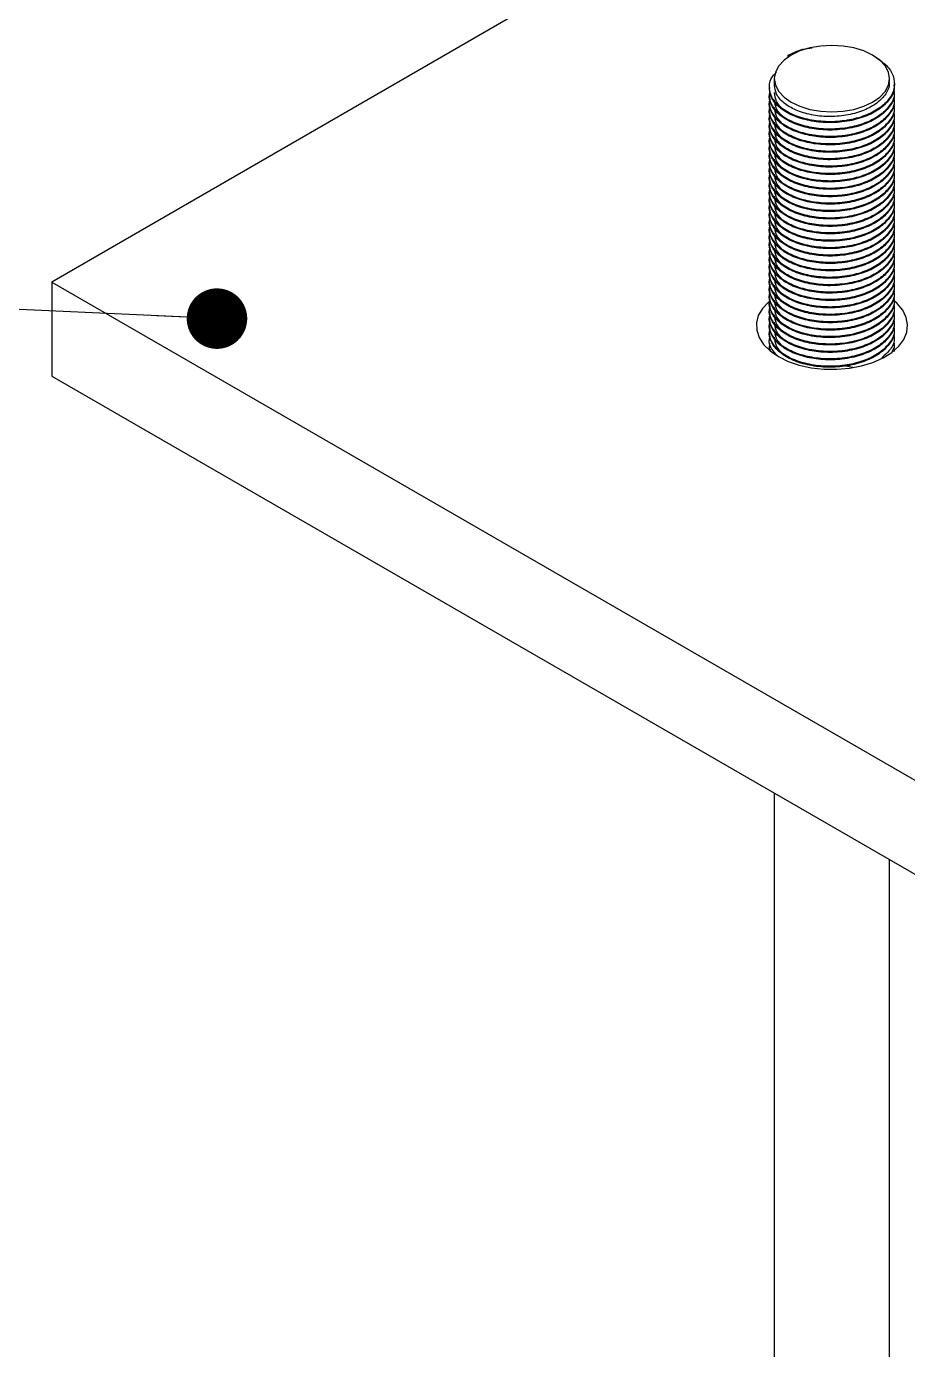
# Model space of a CAD drawing. Header units: millimetres. Extents: x -205 to 841, y 0 to 722.
# Drawn here: x 691.12 to 705.68, y 139.31 to 161.18 of the extents above; entities that cross this region are included whole.
import ezdxf

# ---------------------------------------------------------------- set-up
doc = ezdxf.new("R2010")
doc.units = ezdxf.units.MM
doc.layers.add('COTAS', color=1, linetype='Continuous')
doc.dimstyles.new('SLDDIMSTYLE1', dxfattribs={"dimtxt": 0.18, "dimasz": 1, "dimexe": 0, "dimexo": 0.0625, "dimgap": 0, "dimtad": 0, "dimtih": 1, "dimtoh": 1, "dimdec": 0, "dimrnd": 1e-09, "dimzin": 0, "dimdsep": 46, "dimtxsty": 'Standard', "dimblk1": 'DOT', "dimblk2": 'DOT', "dimsah": 1, "dimcen": 0.09, "dimadec": 0, "dimazin": 0, "dimtfac": 1, "dimtdec": 0, "dimtofl": 0, "dimtmove": 0, "dimatfit": 3, "dimldrblk": 'DOT', "dimfxl": 0, "dimfrac": 2, "dimtolj": 1, "dimtzin": 0, "dimarcsym": 0})

# ---------------------------------------------------------------- blocks, each defined once
blk = doc.blocks.new('_DOT')
at = {"color": 0, "linetype": 'ByBlock', "lineweight": -2}
blk.add_line((-0.5, 0), (-1, 0), dxfattribs=at)
at = {"color": 0, "linetype": 'ByBlock', "const_width": 0.5}
blk.add_lwpolyline([(-0.25, 0, 1), (0.25, 0, 1)], format="xyb", close=True, dxfattribs=at)

msp = doc.modelspace()

# ---------------------------------------------------------------- linework, layer by layer
at = {"color": 7, "linetype": 'Continuous', "lineweight": 25}
for p, q in [((705.6796, 165.1168), (691.5374, 156.9528)), ((703.7564, 160.7025), (703.699, 160.6973)), ((703.699, 160.6973), (703.699, 160.682)), ((703.699, 160.682), (703.7072, 160.6718)), ((703.4776, 160.3139), (703.4776, 160.2068)), ((705.3816, 160.268), (705.3816, 160.3139)), ((703.3964, 160.1686), (703.3964, 160.1533)), ((703.3964, 160.0461), (703.3964, 160.0308)), ((705.4628, 160.2145), (705.4628, 160.2298)), ((705.4628, 160.092), (705.4628, 160.1073)), ((703.3964, 159.9237), (703.3964, 159.9084)), ((705.4628, 159.9695), (705.4628, 159.9848)), ((705.4628, 159.847), (705.4628, 159.8623)), ((703.3964, 159.8012), (703.3964, 159.7859)), ((703.3964, 159.6787), (703.3964, 159.6634)), ((705.4628, 159.7246), (705.4628, 159.7399)), ((705.4628, 159.6021), (705.4628, 159.6174)), ((703.3964, 159.5562), (703.3964, 159.5409)), ((703.3964, 159.4337), (703.3964, 159.4184)), ((705.4628, 159.4796), (705.4628, 159.4949)), ((703.3964, 159.3113), (703.3964, 159.2959)), ((703.3964, 159.1888), (703.3964, 159.1735)), ((705.4628, 159.3571), (705.4628, 159.3724)), ((705.4628, 159.2346), (705.4628, 159.2499)), ((703.3964, 159.0663), (703.3964, 159.051)), ((705.4628, 159.1122), (705.4628, 159.1275)), ((705.4628, 158.9897), (705.4628, 159.005)), ((703.3964, 158.9438), (703.3964, 158.9285)), ((703.3964, 158.8213), (703.3964, 158.806)), ((705.4628, 158.8672), (705.4628, 158.8825)), ((705.4628, 158.7447), (705.4628, 158.76)), ((703.3964, 158.6989), (703.3964, 158.6835)), ((703.3964, 158.5764), (703.3964, 158.5611)), ((705.4628, 158.6222), (705.4628, 158.6375)), ((705.4628, 158.4997), (705.4628, 158.5151)), ((703.3964, 158.4539), (703.3964, 158.4386)), ((703.3964, 158.3314), (703.3964, 158.3161)), ((705.4628, 158.3773), (705.4628, 158.3926)), ((703.3964, 158.2089), (703.3964, 158.1936)), ((703.3964, 158.0864), (703.3964, 158.0711)), ((705.4628, 158.2548), (705.4628, 158.2701)), ((705.4628, 158.1323), (705.4628, 158.1476)), ((703.3964, 157.964), (703.3964, 157.9487)), ((705.4628, 158.0098), (705.4628, 158.0251)), ((705.4628, 157.8873), (705.4628, 157.9027)), ((703.3964, 157.8415), (703.3964, 157.8262)), ((703.3964, 157.719), (703.3964, 157.7037)), ((705.4628, 157.7649), (705.4628, 157.7802)), ((705.4628, 157.6424), (705.4628, 157.6577)), ((703.3964, 157.5965), (703.3964, 157.5812)), ((703.3964, 157.474), (703.3964, 157.4587)), ((705.4628, 157.5199), (705.4628, 157.5352)), ((703.3964, 157.3516), (703.3964, 157.3362)), ((703.3964, 157.2291), (703.3964, 157.2138)), ((705.4628, 157.3974), (705.4628, 157.4127)), ((705.4628, 157.2749), (705.4628, 157.2902)), ((703.3964, 157.1066), (703.3964, 157.0913)), ((703.3964, 156.9841), (703.3964, 156.9688)), ((705.4628, 157.1525), (705.4628, 157.1678)), ((705.4628, 157.03), (705.4628, 157.0453)), ((691.5374, 156.9528), (691.5374, 155.3981)), ((691.5374, 156.9528), (741.0349, 128.3785)), ((703.3964, 156.8616), (703.3964, 156.8463)), ((705.4628, 156.9075), (705.4628, 156.9228)), ((705.4628, 156.785), (705.4628, 156.8003)), ((703.3964, 156.7392), (703.3964, 156.7238)), ((703.3964, 156.6167), (703.3964, 156.6014)), ((705.4628, 156.6625), (705.4628, 156.6778)), ((705.4628, 156.54), (705.4628, 156.5554)), ((703.3964, 156.4942), (703.3964, 156.4789)), ((703.3964, 156.3717), (703.3964, 156.3564)), ((705.4628, 156.4176), (705.4628, 156.4329)), ((703.3964, 156.2492), (703.3964, 156.2339)), ((703.3964, 156.1267), (703.3964, 156.1114)), ((705.4628, 156.2951), (705.4628, 156.3104)), ((705.4628, 156.1726), (705.4628, 156.1879)), ((703.3964, 156.0043), (703.3964, 155.989)), ((705.4628, 156.0501), (705.4628, 156.0654)), ((705.4628, 155.9276), (705.4628, 155.943)), ((703.3964, 155.8818), (703.3964, 155.8665)), ((703.4111, 155.8163), (703.3993, 155.8666)), ((705.4628, 155.8052), (705.4628, 155.8205)), ((704.6536, 155.5661), (704.7726, 155.5435)), ((691.5374, 155.3981), (741.0349, 126.8238)), ((703.4776, 148.5052), (703.4776, 97.4402)), ((705.3816, 97.4402), (705.3816, 147.406))]:
    msp.add_line(p, q, dxfattribs=at)
at = {"color": 7, "linetype": 'Continuous', "lineweight": 25, "flags": 128}
for points in [[(703.7564, 160.7025), (703.638, 160.6192), (703.55, 160.5242), (703.4959, 160.4211), (703.4776, 160.3139), (703.4959, 160.2066), (703.55, 160.1035), (703.638, 160.0085), (703.7564, 159.9252)], [(703.7564, 159.9252), (703.9007, 159.8569), (704.0653, 159.8061), (704.2438, 159.7748), (704.4296, 159.7643), (704.6153, 159.7748), (704.7939, 159.8061), (704.9585, 159.8569), (705.1027, 159.9252), (705.2211, 160.0085), (705.3091, 160.1035), (705.3633, 160.2066), (705.3816, 160.3139), (705.3633, 160.4211), (705.3091, 160.5242), (705.2211, 160.6192), (705.1027, 160.7025), (704.9585, 160.7708), (704.7939, 160.8216), (704.6153, 160.8529), (704.4296, 160.8634), (704.2438, 160.8529), (704.0653, 160.8216), (703.9007, 160.7708), (703.7564, 160.7025)], [(703.4055, 156.6449), (703.3793, 156.6225), (703.2799, 156.5144), (703.2135, 156.3981), (703.1821, 156.2771), (703.1866, 156.1547), (703.2269, 156.0345), (703.3017, 155.92), (703.409, 155.8145), (703.5457, 155.7209)], [(703.5457, 155.7209), (703.7078, 155.642), (703.8906, 155.5801), (704.089, 155.5368), (704.2972, 155.5136), (704.5091, 155.511), (704.7188, 155.5291), (704.9202, 155.5674), (705.1074, 155.6248), (705.2751, 155.6997), (705.4186, 155.7898), (705.5335, 155.8927), (705.6167, 156.0053), (705.6658, 156.1243), (705.6793, 156.2465), (705.6568, 156.3682), (705.5991, 156.4859), (705.5077, 156.5964), (705.4648, 156.6356)]]:
    msp.add_lwpolyline(points, dxfattribs=at)
at = {"color": 7, "linetype": 'Continuous', "lineweight": 25}
for points, knots in [([(703.699, 160.6973), (703.7778, 160.7363), (703.8978, 160.7957), (704.0513, 160.8175), (704.104, 160.825)], [0, 0, 0, 0, 0.6568608, 1, 1, 1, 1]), ([(705.1625, 160.6598), (705.2233, 160.6186), (705.3531, 160.5306), (705.4546, 160.3589), (705.4748, 160.1693), (705.3941, 159.9822), (705.2237, 159.8198), (704.9807, 159.6946), (704.6846, 159.6158), (704.3646, 159.5929), (704.0525, 159.6269), (703.774, 159.7126), (703.5565, 159.8433), (703.4211, 160.0055), (703.3836, 160.1817), (703.416, 160.3267), (703.4916, 160.3991), (703.5132, 160.4197)], [0, 0, 0, 0, 0.0604552, 0.1290775, 0.1988967, 0.2705206, 0.3405605, 0.4090287, 0.48031, 0.5514084, 0.6197027, 0.6900675, 0.7616593, 0.8310981, 0.9000389, 0.9715353, 1, 1, 1, 1]), ([(705.3721, 160.2677), (705.3748, 160.2499), (705.3863, 160.1729), (705.3143, 160.0393), (705.1623, 159.8892), (704.9371, 159.7734), (704.6646, 159.7002), (704.3696, 159.6787), (704.0822, 159.7096), (703.8253, 159.788), (703.6262, 159.9081), (703.4994, 160.0535), (703.4865, 160.1572), (703.4802, 160.207)], [0, 0, 0, 0, 0.03009064, 0.12982179, 0.22734678, 0.32268303, 0.42193699, 0.52093626, 0.61603018, 0.71400773, 0.81369421, 0.91038214, 1, 1, 1, 1]), ([(705.4525, 160.1069), (705.4554, 160.0876), (705.4679, 160.0043), (705.3898, 159.8597), (705.2248, 159.6973), (704.9803, 159.5721), (704.6847, 159.4933), (704.3646, 159.4704), (704.0524, 159.5045), (703.7745, 159.59), (703.5549, 159.721), (703.4267, 159.8824), (703.3787, 160.0163), (703.4055, 160.088), (703.4111, 160.1031)], [0, 0, 0, 0, 0.0291409, 0.1257849, 0.2202915, 0.3126775, 0.4088593, 0.5047942, 0.5969454, 0.6918905, 0.7884913, 0.8821869, 0.9752105, 1, 1, 1, 1]), ([(705.4525, 160.2141), (705.4554, 160.1948), (705.4679, 160.1115), (705.3898, 159.9669), (705.2248, 159.8045), (704.9803, 159.6793), (704.6847, 159.6005), (704.3645, 159.5776), (704.0526, 159.6116), (703.7737, 159.6972), (703.5577, 159.8281), (703.4201, 159.9864), (703.406, 160.0992), (703.3993, 160.1535)], [0, 0, 0, 0, 0.0301054, 0.129836, 0.2273609, 0.3226975, 0.421951, 0.5209499, 0.6160442, 0.7140216, 0.8137076, 0.9103956, 1, 1, 1, 1]), ([(705.4525, 160.0917), (705.4554, 160.0723), (705.4679, 159.989), (705.3898, 159.8444), (705.2248, 159.682), (704.9803, 159.5568), (704.6847, 159.478), (704.3645, 159.4551), (704.0526, 159.4891), (703.7737, 159.5748), (703.5577, 159.7056), (703.4201, 159.8639), (703.406, 159.9767), (703.3993, 160.031)], [0, 0, 0, 0, 0.0301054, 0.129836, 0.2273609, 0.3226975, 0.421951, 0.5209499, 0.6160442, 0.7140216, 0.8137076, 0.9103956, 1, 1, 1, 1]), ([(703.632, 159.7966), (703.5862, 159.8423), (703.4963, 159.9317), (703.4855, 160.0343), (703.4802, 160.0846)], [0, 0, 0, 0, 0.5107678, 1, 1, 1, 1]), ([(705.4525, 159.9844), (705.4554, 159.9651), (705.4679, 159.8818), (705.3898, 159.7372), (705.2248, 159.5749), (704.9803, 159.4496), (704.6847, 159.3708), (704.3646, 159.3479), (704.0524, 159.382), (703.7745, 159.4676), (703.5549, 159.5985), (703.4267, 159.7599), (703.3787, 159.8939), (703.4055, 159.9655), (703.4111, 159.9806)], [0, 0, 0, 0, 0.0291409, 0.1257849, 0.2202915, 0.3126775, 0.4088593, 0.5047942, 0.5969454, 0.6918905, 0.7884913, 0.8821869, 0.9752105, 1, 1, 1, 1]), ([(705.4525, 159.8619), (705.4554, 159.8426), (705.4679, 159.7593), (705.3898, 159.6147), (705.2248, 159.4524), (704.9803, 159.3271), (704.6847, 159.2483), (704.3646, 159.2254), (704.0524, 159.2595), (703.7745, 159.3451), (703.5549, 159.4761), (703.4267, 159.6374), (703.3787, 159.7714), (703.4055, 159.8431), (703.4111, 159.8581)], [0, 0, 0, 0, 0.0291409, 0.1257849, 0.2202915, 0.3126775, 0.4088593, 0.5047942, 0.5969454, 0.6918905, 0.7884913, 0.8821869, 0.9752105, 1, 1, 1, 1]), ([(705.4525, 159.9692), (705.4554, 159.9499), (705.4679, 159.8665), (705.3898, 159.7219), (705.2248, 159.5595), (704.9803, 159.4343), (704.6847, 159.3555), (704.3645, 159.3326), (704.0526, 159.3667), (703.7737, 159.4523), (703.5577, 159.5831), (703.4201, 159.7414), (703.406, 159.8542), (703.3993, 159.9085)], [0, 0, 0, 0, 0.0301054, 0.129836, 0.2273609, 0.3226975, 0.421951, 0.5209499, 0.6160442, 0.7140216, 0.8137076, 0.9103956, 1, 1, 1, 1]), ([(705.4525, 159.8467), (705.4554, 159.8274), (705.4679, 159.7441), (705.3898, 159.5994), (705.2248, 159.4371), (704.9803, 159.3118), (704.6847, 159.233), (704.3645, 159.2101), (704.0526, 159.2442), (703.7737, 159.3298), (703.5577, 159.4606), (703.4201, 159.619), (703.406, 159.7318), (703.3993, 159.786)], [0, 0, 0, 0, 0.0301054, 0.129836, 0.2273609, 0.3226975, 0.421951, 0.5209499, 0.6160442, 0.7140216, 0.8137076, 0.9103956, 1, 1, 1, 1]), ([(703.632, 159.6741), (703.5862, 159.7198), (703.4963, 159.8092), (703.4855, 159.9118), (703.4802, 159.9621)], [0, 0, 0, 0, 0.5107678, 1, 1, 1, 1]), ([(703.632, 159.5517), (703.5862, 159.5973), (703.4963, 159.6867), (703.4855, 159.7894), (703.4802, 159.8396)], [0, 0, 0, 0, 0.5107678, 1, 1, 1, 1]), ([(705.4525, 159.7395), (705.4554, 159.7202), (705.4679, 159.6369), (705.3898, 159.4923), (705.2248, 159.3299), (704.9803, 159.2047), (704.6847, 159.1258), (704.3646, 159.103), (704.0524, 159.137), (703.7745, 159.2226), (703.5549, 159.3536), (703.4267, 159.5149), (703.3787, 159.6489), (703.4055, 159.7206), (703.4111, 159.7357)], [0, 0, 0, 0, 0.0291409, 0.1257849, 0.2202915, 0.3126775, 0.4088593, 0.5047942, 0.5969454, 0.6918905, 0.7884913, 0.8821869, 0.9752105, 1, 1, 1, 1]), ([(705.4525, 159.617), (705.4554, 159.5977), (705.4679, 159.5144), (705.3898, 159.3698), (705.2248, 159.2074), (704.9803, 159.0822), (704.6847, 159.0034), (704.3646, 158.9805), (704.0524, 159.0145), (703.7745, 159.1001), (703.5549, 159.2311), (703.4267, 159.3924), (703.3787, 159.5264), (703.4055, 159.5981), (703.4111, 159.6132)], [0, 0, 0, 0, 0.0291409, 0.1257849, 0.2202915, 0.3126775, 0.4088593, 0.5047942, 0.5969454, 0.6918905, 0.7884913, 0.8821869, 0.9752105, 1, 1, 1, 1]), ([(705.4525, 159.7242), (705.4554, 159.7049), (705.4679, 159.6216), (705.3898, 159.477), (705.2248, 159.3146), (704.9803, 159.1893), (704.6847, 159.1105), (704.3645, 159.0877), (704.0526, 159.1217), (703.7737, 159.2073), (703.5577, 159.3382), (703.4201, 159.4965), (703.406, 159.6093), (703.3993, 159.6635)], [0, 0, 0, 0, 0.0301054, 0.129836, 0.2273609, 0.3226975, 0.421951, 0.5209499, 0.6160442, 0.7140216, 0.8137076, 0.9103956, 1, 1, 1, 1]), ([(703.632, 159.4292), (703.5862, 159.4748), (703.4963, 159.5642), (703.4855, 159.6669), (703.4802, 159.7171)], [0, 0, 0, 0, 0.5107678, 1, 1, 1, 1]), ([(705.4525, 159.4945), (705.4554, 159.4752), (705.4679, 159.3919), (705.3898, 159.2473), (705.2248, 159.0849), (704.9803, 158.9597), (704.6847, 158.8809), (704.3646, 158.858), (704.0524, 158.892), (703.7745, 158.9776), (703.5549, 159.1086), (703.4267, 159.27), (703.3787, 159.4039), (703.4055, 159.4756), (703.4111, 159.4907)], [0, 0, 0, 0, 0.0291409, 0.1257849, 0.2202915, 0.3126775, 0.4088593, 0.5047942, 0.5969454, 0.6918905, 0.7884913, 0.8821869, 0.9752105, 1, 1, 1, 1]), ([(705.4525, 159.6017), (705.4554, 159.5824), (705.4679, 159.4991), (705.3898, 159.3545), (705.2248, 159.1921), (704.9803, 159.0669), (704.6847, 158.988), (704.3645, 158.9652), (704.0526, 158.9992), (703.7737, 159.0848), (703.5577, 159.2157), (703.4201, 159.374), (703.406, 159.4868), (703.3993, 159.541)], [0, 0, 0, 0, 0.0301054, 0.129836, 0.2273609, 0.3226975, 0.421951, 0.5209499, 0.6160442, 0.7140216, 0.8137076, 0.9103956, 1, 1, 1, 1]), ([(705.4525, 159.4793), (705.4554, 159.4599), (705.4679, 159.3766), (705.3898, 159.232), (705.2248, 159.0696), (704.9803, 158.9444), (704.6847, 158.8656), (704.3645, 158.8427), (704.0526, 158.8767), (703.7737, 158.9623), (703.5577, 159.0932), (703.4201, 159.2515), (703.406, 159.3643), (703.3993, 159.4186)], [0, 0, 0, 0, 0.0301054, 0.129836, 0.2273609, 0.3226975, 0.421951, 0.5209499, 0.6160442, 0.7140216, 0.8137076, 0.9103956, 1, 1, 1, 1]), ([(703.632, 159.3067), (703.5862, 159.3523), (703.4963, 159.4417), (703.4855, 159.5444), (703.4802, 159.5946)], [0, 0, 0, 0, 0.5107678, 1, 1, 1, 1]), ([(703.632, 159.1842), (703.5862, 159.2299), (703.4963, 159.3192), (703.4855, 159.4219), (703.4802, 159.4722)], [0, 0, 0, 0, 0.5107678, 1, 1, 1, 1]), ([(705.4525, 159.372), (705.4554, 159.3527), (705.4679, 159.2694), (705.3898, 159.1248), (705.2248, 158.9624), (704.9803, 158.8372), (704.6847, 158.7584), (704.3646, 158.7355), (704.0524, 158.7696), (703.7745, 158.8551), (703.5549, 158.9861), (703.4267, 159.1475), (703.3787, 159.2815), (703.4055, 159.3531), (703.4111, 159.3682)], [0, 0, 0, 0, 0.0291409, 0.1257849, 0.2202915, 0.3126775, 0.4088593, 0.5047942, 0.5969454, 0.6918905, 0.7884913, 0.8821869, 0.9752105, 1, 1, 1, 1]), ([(705.4525, 159.2495), (705.4554, 159.2302), (705.4679, 159.1469), (705.3898, 159.0023), (705.2248, 158.84), (704.9803, 158.7147), (704.6847, 158.6359), (704.3646, 158.613), (704.0524, 158.6471), (703.7745, 158.7327), (703.5549, 158.8637), (703.4267, 159.025), (703.3787, 159.159), (703.4055, 159.2307), (703.4111, 159.2457)], [0, 0, 0, 0, 0.0291409, 0.1257849, 0.2202915, 0.3126775, 0.4088593, 0.5047942, 0.5969454, 0.6918905, 0.7884913, 0.8821869, 0.9752105, 1, 1, 1, 1]), ([(705.4525, 159.3568), (705.4554, 159.3375), (705.4679, 159.2541), (705.3898, 159.1095), (705.2248, 158.9471), (704.9803, 158.8219), (704.6847, 158.7431), (704.3645, 158.7202), (704.0526, 158.7542), (703.7737, 158.8399), (703.5577, 158.9707), (703.4201, 159.129), (703.406, 159.2418), (703.3993, 159.2961)], [0, 0, 0, 0, 0.0301054, 0.129836, 0.2273609, 0.3226975, 0.421951, 0.5209499, 0.6160442, 0.7140216, 0.8137076, 0.9103956, 1, 1, 1, 1]), ([(705.4525, 159.2343), (705.4554, 159.215), (705.4679, 159.1316), (705.3898, 158.987), (705.2248, 158.8247), (704.9803, 158.6994), (704.6847, 158.6206), (704.3645, 158.5977), (704.0526, 158.6318), (703.7737, 158.7174), (703.5577, 158.8482), (703.4201, 159.0066), (703.406, 159.1193), (703.3993, 159.1736)], [0, 0, 0, 0, 0.0301054, 0.129836, 0.2273609, 0.3226975, 0.421951, 0.5209499, 0.6160442, 0.7140216, 0.8137076, 0.9103956, 1, 1, 1, 1]), ([(703.632, 159.0617), (703.5862, 159.1074), (703.4963, 159.1968), (703.4855, 159.2994), (703.4802, 159.3497)], [0, 0, 0, 0, 0.5107678, 1, 1, 1, 1]), ([(703.632, 158.9392), (703.5862, 158.9849), (703.4963, 159.0743), (703.4855, 159.177), (703.4802, 159.2272)], [0, 0, 0, 0, 0.5107678, 1, 1, 1, 1]), ([(705.4525, 159.1271), (705.4554, 159.1078), (705.4679, 159.0245), (705.3898, 158.8799), (705.2248, 158.7175), (704.9803, 158.5922), (704.6847, 158.5134), (704.3646, 158.4906), (704.0524, 158.5246), (703.7745, 158.6102), (703.5549, 158.7412), (703.4267, 158.9025), (703.3787, 159.0365), (703.4055, 159.1082), (703.4111, 159.1233)], [0, 0, 0, 0, 0.0291409, 0.1257849, 0.2202915, 0.3126775, 0.4088593, 0.5047942, 0.5969454, 0.6918905, 0.7884913, 0.8821869, 0.9752105, 1, 1, 1, 1]), ([(705.4525, 159.0046), (705.4554, 158.9853), (705.4679, 158.902), (705.3898, 158.7574), (705.2248, 158.595), (704.9803, 158.4698), (704.6847, 158.391), (704.3646, 158.3681), (704.0524, 158.4021), (703.7745, 158.4877), (703.5549, 158.6187), (703.4267, 158.78), (703.3787, 158.914), (703.4055, 158.9857), (703.4111, 159.0008)], [0, 0, 0, 0, 0.0291409, 0.1257849, 0.2202915, 0.3126775, 0.4088593, 0.5047942, 0.5969454, 0.6918905, 0.7884913, 0.8821869, 0.9752105, 1, 1, 1, 1]), ([(705.4525, 159.1118), (705.4554, 159.0925), (705.4679, 159.0092), (705.3898, 158.8645), (705.2248, 158.7022), (704.9803, 158.5769), (704.6847, 158.4981), (704.3645, 158.4753), (704.0526, 158.5093), (703.7737, 158.5949), (703.5577, 158.7258), (703.4201, 158.8841), (703.406, 158.9969), (703.3993, 159.0511)], [0, 0, 0, 0, 0.0301054, 0.129836, 0.2273609, 0.3226975, 0.421951, 0.5209499, 0.6160442, 0.7140216, 0.8137076, 0.9103956, 1, 1, 1, 1]), ([(705.4525, 158.9893), (705.4554, 158.97), (705.4679, 158.8867), (705.3898, 158.7421), (705.2248, 158.5797), (704.9803, 158.4545), (704.6847, 158.3756), (704.3645, 158.3528), (704.0526, 158.3868), (703.7737, 158.4724), (703.5577, 158.6033), (703.4201, 158.7616), (703.406, 158.8744), (703.3993, 158.9286)], [0, 0, 0, 0, 0.0301054, 0.129836, 0.2273609, 0.3226975, 0.421951, 0.5209499, 0.6160442, 0.7140216, 0.8137076, 0.9103956, 1, 1, 1, 1]), ([(703.632, 158.8168), (703.5862, 158.8624), (703.4963, 158.9518), (703.4855, 159.0545), (703.4802, 159.1047)], [0, 0, 0, 0, 0.5107678, 1, 1, 1, 1]), ([(703.632, 158.6943), (703.5862, 158.7399), (703.4963, 158.8293), (703.4855, 158.932), (703.4802, 158.9822)], [0, 0, 0, 0, 0.5107678, 1, 1, 1, 1]), ([(705.4525, 158.8821), (705.4554, 158.8628), (705.4679, 158.7795), (705.3898, 158.6349), (705.2248, 158.4725), (704.9803, 158.3473), (704.6847, 158.2685), (704.3646, 158.2456), (704.0524, 158.2796), (703.7745, 158.3652), (703.5549, 158.4962), (703.4267, 158.6576), (703.3787, 158.7915), (703.4055, 158.8632), (703.4111, 158.8783)], [0, 0, 0, 0, 0.0291409, 0.1257849, 0.2202915, 0.3126775, 0.4088593, 0.5047942, 0.5969454, 0.6918905, 0.7884913, 0.8821869, 0.9752105, 1, 1, 1, 1]), ([(705.4525, 158.7596), (705.4554, 158.7403), (705.4679, 158.657), (705.3898, 158.5124), (705.2248, 158.35), (704.9803, 158.2248), (704.6847, 158.146), (704.3646, 158.1231), (704.0524, 158.1572), (703.7745, 158.2427), (703.5549, 158.3737), (703.4267, 158.5351), (703.3787, 158.6691), (703.4055, 158.7407), (703.4111, 158.7558)], [0, 0, 0, 0, 0.0291409, 0.1257849, 0.2202915, 0.3126775, 0.4088593, 0.5047942, 0.5969454, 0.6918905, 0.7884913, 0.8821869, 0.9752105, 1, 1, 1, 1]), ([(705.4525, 158.8668), (705.4554, 158.8475), (705.4679, 158.7642), (705.3898, 158.6196), (705.2248, 158.4572), (704.9803, 158.332), (704.6847, 158.2532), (704.3645, 158.2303), (704.0526, 158.2643), (703.7737, 158.3499), (703.5577, 158.4808), (703.4201, 158.6391), (703.406, 158.7519), (703.3993, 158.8062)], [0, 0, 0, 0, 0.0301054, 0.129836, 0.2273609, 0.3226975, 0.421951, 0.5209499, 0.6160442, 0.7140216, 0.8137076, 0.9103956, 1, 1, 1, 1]), ([(705.4525, 158.7444), (705.4554, 158.725), (705.4679, 158.6417), (705.3898, 158.4971), (705.2248, 158.3347), (704.9803, 158.2095), (704.6847, 158.1307), (704.3645, 158.1078), (704.0526, 158.1418), (703.7737, 158.2275), (703.5577, 158.3583), (703.4201, 158.5166), (703.406, 158.6294), (703.3993, 158.6837)], [0, 0, 0, 0, 0.0301054, 0.129836, 0.2273609, 0.3226975, 0.421951, 0.5209499, 0.6160442, 0.7140216, 0.8137076, 0.9103956, 1, 1, 1, 1]), ([(703.632, 158.5718), (703.5862, 158.6175), (703.4963, 158.7068), (703.4855, 158.8095), (703.4802, 158.8598)], [0, 0, 0, 0, 0.5107678, 1, 1, 1, 1]), ([(703.632, 158.4493), (703.5862, 158.495), (703.4963, 158.5844), (703.4855, 158.687), (703.4802, 158.7373)], [0, 0, 0, 0, 0.5107678, 1, 1, 1, 1]), ([(705.4525, 158.6371), (705.4554, 158.6178), (705.4679, 158.5345), (705.3898, 158.3899), (705.2248, 158.2276), (704.9803, 158.1023), (704.6847, 158.0235), (704.3646, 158.0006), (704.0524, 158.0347), (703.7745, 158.1203), (703.5549, 158.2513), (703.4267, 158.4126), (703.3787, 158.5466), (703.4055, 158.6182), (703.4111, 158.6333)], [0, 0, 0, 0, 0.0291409, 0.1257849, 0.2202915, 0.3126775, 0.4088593, 0.5047942, 0.5969454, 0.6918905, 0.7884913, 0.8821869, 0.9752105, 1, 1, 1, 1]), ([(705.4525, 158.5146), (705.4554, 158.4954), (705.4679, 158.4121), (705.3898, 158.2675), (705.2248, 158.1051), (704.9803, 157.9798), (704.6847, 157.901), (704.3646, 157.8782), (704.0524, 157.9122), (703.7745, 157.9978), (703.5549, 158.1288), (703.4267, 158.2901), (703.3787, 158.4241), (703.4055, 158.4958), (703.4111, 158.5108)], [0, 0, 0, 0, 0.0291409, 0.1257849, 0.2202915, 0.3126775, 0.4088593, 0.5047942, 0.5969454, 0.6918905, 0.7884913, 0.8821869, 0.9752105, 1, 1, 1, 1]), ([(705.4525, 158.6219), (705.4554, 158.6026), (705.4679, 158.5192), (705.3898, 158.3746), (705.2248, 158.2123), (704.9803, 158.087), (704.6847, 158.0082), (704.3645, 157.9853), (704.0526, 158.0194), (703.7737, 158.105), (703.5577, 158.2358), (703.4201, 158.3941), (703.406, 158.5069), (703.3993, 158.5612)], [0, 0, 0, 0, 0.0301054, 0.129836, 0.2273609, 0.3226975, 0.421951, 0.5209499, 0.6160442, 0.7140216, 0.8137076, 0.9103956, 1, 1, 1, 1]), ([(703.632, 158.3268), (703.5862, 158.3725), (703.4963, 158.4619), (703.4855, 158.5646), (703.4802, 158.6148)], [0, 0, 0, 0, 0.5107678, 1, 1, 1, 1]), ([(705.4525, 158.3922), (705.4554, 158.3729), (705.4679, 158.2896), (705.3898, 158.145), (705.2248, 157.9826), (704.9803, 157.8574), (704.6847, 157.7785), (704.3646, 157.7557), (704.0524, 157.7897), (703.7745, 157.8753), (703.5549, 158.0063), (703.4267, 158.1676), (703.3787, 158.3016), (703.4055, 158.3733), (703.4111, 158.3884)], [0, 0, 0, 0, 0.0291409, 0.1257849, 0.2202915, 0.3126775, 0.4088593, 0.5047942, 0.5969454, 0.6918905, 0.7884913, 0.8821869, 0.9752105, 1, 1, 1, 1]), ([(705.4525, 158.4994), (705.4554, 158.4801), (705.4679, 158.3968), (705.3898, 158.2521), (705.2248, 158.0898), (704.9803, 157.9645), (704.6847, 157.8857), (704.3645, 157.8628), (704.0526, 157.8969), (703.7737, 157.9825), (703.5577, 158.1133), (703.4201, 158.2717), (703.406, 158.3845), (703.3993, 158.4387)], [0, 0, 0, 0, 0.0301054, 0.129836, 0.2273609, 0.3226975, 0.421951, 0.5209499, 0.6160442, 0.7140216, 0.8137076, 0.9103956, 1, 1, 1, 1]), ([(705.4525, 158.3769), (705.4554, 158.3576), (705.4679, 158.2743), (705.3898, 158.1297), (705.2248, 157.9673), (704.9803, 157.8421), (704.6847, 157.7632), (704.3645, 157.7404), (704.0526, 157.7744), (703.7737, 157.86), (703.5577, 157.9909), (703.4201, 158.1492), (703.406, 158.262), (703.3993, 158.3162)], [0, 0, 0, 0, 0.0301054, 0.129836, 0.2273609, 0.3226975, 0.421951, 0.5209499, 0.6160442, 0.7140216, 0.8137076, 0.9103956, 1, 1, 1, 1]), ([(703.632, 158.2044), (703.5862, 158.25), (703.4963, 158.3394), (703.4855, 158.4421), (703.4802, 158.4923)], [0, 0, 0, 0, 0.5107678, 1, 1, 1, 1]), ([(703.632, 158.0819), (703.5862, 158.1275), (703.4963, 158.2169), (703.4855, 158.3196), (703.4802, 158.3698)], [0, 0, 0, 0, 0.5107678, 1, 1, 1, 1]), ([(705.4525, 158.2697), (705.4554, 158.2504), (705.4679, 158.1671), (705.3898, 158.0225), (705.2248, 157.8601), (704.9803, 157.7349), (704.6847, 157.6561), (704.3646, 157.6332), (704.0524, 157.6672), (703.7745, 157.7528), (703.5549, 157.8838), (703.4267, 158.0451), (703.3787, 158.1791), (703.4055, 158.2508), (703.4111, 158.2659)], [0, 0, 0, 0, 0.0291409, 0.1257849, 0.2202915, 0.3126775, 0.4088593, 0.5047942, 0.5969454, 0.6918905, 0.7884913, 0.8821869, 0.9752105, 1, 1, 1, 1]), ([(705.4525, 158.1472), (705.4554, 158.1279), (705.4679, 158.0446), (705.3898, 157.9), (705.2248, 157.7376), (704.9803, 157.6124), (704.6847, 157.5336), (704.3646, 157.5107), (704.0524, 157.5448), (703.7745, 157.6303), (703.5549, 157.7613), (703.4267, 157.9227), (703.3787, 158.0567), (703.4055, 158.1283), (703.4111, 158.1434)], [0, 0, 0, 0, 0.0291409, 0.1257849, 0.2202915, 0.3126775, 0.4088593, 0.5047942, 0.5969454, 0.6918905, 0.7884913, 0.8821869, 0.9752105, 1, 1, 1, 1]), ([(705.4525, 158.2544), (705.4554, 158.2351), (705.4679, 158.1518), (705.3898, 158.0072), (705.2248, 157.8448), (704.9803, 157.7196), (704.6847, 157.6408), (704.3645, 157.6179), (704.0526, 157.6519), (703.7737, 157.7375), (703.5577, 157.8684), (703.4201, 158.0267), (703.406, 158.1395), (703.3993, 158.1938)], [0, 0, 0, 0, 0.0301054, 0.129836, 0.2273609, 0.3226975, 0.421951, 0.5209499, 0.6160442, 0.7140216, 0.8137076, 0.9103956, 1, 1, 1, 1]), ([(705.4525, 158.132), (705.4554, 158.1126), (705.4679, 158.0293), (705.3898, 157.8847), (705.2248, 157.7223), (704.9803, 157.5971), (704.6847, 157.5183), (704.3645, 157.4954), (704.0526, 157.5294), (703.7737, 157.6151), (703.5577, 157.7459), (703.4201, 157.9042), (703.406, 158.017), (703.3993, 158.0713)], [0, 0, 0, 0, 0.0301054, 0.129836, 0.2273609, 0.3226975, 0.421951, 0.5209499, 0.6160442, 0.7140216, 0.8137076, 0.9103956, 1, 1, 1, 1]), ([(703.632, 157.9594), (703.5862, 158.0051), (703.4963, 158.0944), (703.4855, 158.1971), (703.4802, 158.2473)], [0, 0, 0, 0, 0.5107678, 1, 1, 1, 1]), ([(703.632, 157.8369), (703.5862, 157.8826), (703.4963, 157.972), (703.4855, 158.0746), (703.4802, 158.1249)], [0, 0, 0, 0, 0.5107678, 1, 1, 1, 1]), ([(705.4525, 158.0247), (705.4554, 158.0054), (705.4679, 157.9221), (705.3898, 157.7775), (705.2248, 157.6152), (704.9803, 157.4899), (704.6847, 157.4111), (704.3646, 157.3882), (704.0524, 157.4223), (703.7745, 157.5079), (703.5549, 157.6388), (703.4267, 157.8002), (703.3787, 157.9342), (703.4055, 158.0058), (703.4111, 158.0209)], [0, 0, 0, 0, 0.0291409, 0.1257849, 0.2202915, 0.3126775, 0.4088593, 0.5047942, 0.5969454, 0.6918905, 0.7884913, 0.8821869, 0.9752105, 1, 1, 1, 1]), ([(705.4525, 157.9022), (705.4554, 157.8829), (705.4679, 157.7996), (705.3898, 157.655), (705.2248, 157.4927), (704.9803, 157.3674), (704.6847, 157.2886), (704.3646, 157.2658), (704.0524, 157.2998), (703.7745, 157.3854), (703.5549, 157.5164), (703.4267, 157.6777), (703.3787, 157.8117), (703.4055, 157.8834), (703.4111, 157.8984)], [0, 0, 0, 0, 0.0291409, 0.1257849, 0.2202915, 0.3126775, 0.4088593, 0.5047942, 0.5969454, 0.6918905, 0.7884913, 0.8821869, 0.9752105, 1, 1, 1, 1]), ([(705.4525, 158.0095), (705.4554, 157.9902), (705.4679, 157.9068), (705.3898, 157.7622), (705.2248, 157.5998), (704.9803, 157.4746), (704.6847, 157.3958), (704.3645, 157.3729), (704.0526, 157.407), (703.7737, 157.4926), (703.5577, 157.6234), (703.4201, 157.7817), (703.406, 157.8945), (703.3993, 157.9488)], [0, 0, 0, 0, 0.0301054, 0.129836, 0.2273609, 0.3226975, 0.421951, 0.5209499, 0.6160442, 0.7140216, 0.8137076, 0.9103956, 1, 1, 1, 1]), ([(705.4525, 157.887), (705.4554, 157.8677), (705.4679, 157.7844), (705.3898, 157.6397), (705.2248, 157.4774), (704.9803, 157.3521), (704.6847, 157.2733), (704.3645, 157.2504), (704.0526, 157.2845), (703.7737, 157.3701), (703.5577, 157.5009), (703.4201, 157.6593), (703.406, 157.7721), (703.3993, 157.8263)], [0, 0, 0, 0, 0.0301054, 0.129836, 0.2273609, 0.3226975, 0.421951, 0.5209499, 0.6160442, 0.7140216, 0.8137076, 0.9103956, 1, 1, 1, 1]), ([(703.632, 157.7144), (703.5862, 157.7601), (703.4963, 157.8495), (703.4855, 157.9522), (703.4802, 158.0024)], [0, 0, 0, 0, 0.5107678, 1, 1, 1, 1]), ([(703.632, 157.592), (703.5862, 157.6376), (703.4963, 157.727), (703.4855, 157.8297), (703.4802, 157.8799)], [0, 0, 0, 0, 0.51076779, 1, 1, 1, 1]), ([(705.4525, 157.7798), (705.4554, 157.7605), (705.4679, 157.6772), (705.3898, 157.5326), (705.2248, 157.3702), (704.9803, 157.245), (704.6847, 157.1661), (704.3646, 157.1433), (704.0524, 157.1773), (703.7745, 157.2629), (703.5549, 157.3939), (703.4267, 157.5552), (703.3787, 157.6892), (703.4055, 157.7609), (703.4111, 157.776)], [0, 0, 0, 0, 0.0291409, 0.1257849, 0.2202915, 0.3126775, 0.4088593, 0.5047942, 0.5969454, 0.6918905, 0.7884913, 0.8821869, 0.9752105, 1, 1, 1, 1]), ([(705.4525, 157.6573), (705.4554, 157.638), (705.4679, 157.5547), (705.3898, 157.4101), (705.2248, 157.2477), (704.9803, 157.1225), (704.6847, 157.0437), (704.3646, 157.0208), (704.0524, 157.0548), (703.7745, 157.1404), (703.5549, 157.2714), (703.4267, 157.4327), (703.3787, 157.5667), (703.4055, 157.6384), (703.4111, 157.6535)], [0, 0, 0, 0, 0.0291409, 0.1257849, 0.2202915, 0.3126775, 0.4088593, 0.5047942, 0.5969454, 0.6918905, 0.7884913, 0.8821869, 0.9752105, 1, 1, 1, 1]), ([(705.4525, 157.7645), (705.4554, 157.7452), (705.4679, 157.6619), (705.3898, 157.5173), (705.2248, 157.3549), (704.9803, 157.2296), (704.6847, 157.1508), (704.3645, 157.128), (704.0526, 157.162), (703.7737, 157.2476), (703.5577, 157.3785), (703.4201, 157.5368), (703.406, 157.6496), (703.3993, 157.7038)], [0, 0, 0, 0, 0.0301054, 0.129836, 0.2273609, 0.3226975, 0.421951, 0.5209499, 0.6160442, 0.7140216, 0.8137076, 0.9103956, 1, 1, 1, 1]), ([(705.4525, 157.642), (705.4554, 157.6227), (705.4679, 157.5394), (705.3898, 157.3948), (705.2248, 157.2324), (704.9803, 157.1072), (704.6847, 157.0284), (704.3645, 157.0055), (704.0526, 157.0395), (703.7737, 157.1251), (703.5577, 157.256), (703.4201, 157.4143), (703.406, 157.5271), (703.3993, 157.5813)], [0, 0, 0, 0, 0.0301054, 0.129836, 0.2273609, 0.3226975, 0.421951, 0.5209499, 0.6160442, 0.7140216, 0.8137076, 0.9103956, 1, 1, 1, 1]), ([(703.632, 157.4695), (703.5862, 157.5151), (703.4963, 157.6045), (703.4855, 157.7072), (703.4802, 157.7574)], [0, 0, 0, 0, 0.5107678, 1, 1, 1, 1]), ([(705.4525, 157.5348), (705.4554, 157.5155), (705.4679, 157.4322), (705.3898, 157.2876), (705.2248, 157.1252), (704.9803, 157), (704.6847, 156.9212), (704.3646, 156.8983), (704.0524, 156.9323), (703.7745, 157.0179), (703.5549, 157.1489), (703.4267, 157.3103), (703.3787, 157.4442), (703.4055, 157.5159), (703.4111, 157.531)], [0, 0, 0, 0, 0.0291409, 0.1257849, 0.2202915, 0.3126775, 0.4088593, 0.5047942, 0.5969454, 0.6918905, 0.7884913, 0.8821869, 0.9752105, 1, 1, 1, 1]), ([(705.4525, 157.5196), (705.4554, 157.5002), (705.4679, 157.4169), (705.3898, 157.2723), (705.2248, 157.1099), (704.9803, 156.9847), (704.6847, 156.9059), (704.3645, 156.883), (704.0526, 156.917), (703.7737, 157.0026), (703.5577, 157.1335), (703.4201, 157.2918), (703.406, 157.4046), (703.3993, 157.4589)], [0, 0, 0, 0, 0.0301054, 0.129836, 0.2273609, 0.3226975, 0.421951, 0.5209499, 0.6160442, 0.7140216, 0.8137076, 0.9103956, 1, 1, 1, 1]), ([(703.632, 157.347), (703.5862, 157.3926), (703.4963, 157.482), (703.4855, 157.5847), (703.4802, 157.6349)], [0, 0, 0, 0, 0.5107678, 1, 1, 1, 1]), ([(703.632, 157.2245), (703.5862, 157.2702), (703.4963, 157.3595), (703.4855, 157.4622), (703.4802, 157.5125)], [0, 0, 0, 0, 0.5107678, 1, 1, 1, 1]), ([(705.4525, 157.4123), (705.4554, 157.393), (705.4679, 157.3097), (705.3898, 157.1651), (705.2248, 157.0028), (704.9803, 156.8775), (704.6847, 156.7987), (704.3646, 156.7758), (704.0524, 156.8099), (703.7745, 156.8954), (703.5549, 157.0264), (703.4267, 157.1878), (703.3787, 157.3218), (703.4055, 157.3934), (703.4111, 157.4085)], [0, 0, 0, 0, 0.0291409, 0.1257849, 0.2202915, 0.3126775, 0.4088593, 0.5047942, 0.5969454, 0.6918905, 0.7884913, 0.8821869, 0.9752105, 1, 1, 1, 1]), ([(705.4525, 157.2898), (705.4554, 157.2705), (705.4679, 157.1872), (705.3898, 157.0426), (705.2248, 156.8803), (704.9803, 156.755), (704.6847, 156.6762), (704.3646, 156.6533), (704.0524, 156.6874), (703.7745, 156.773), (703.5549, 156.904), (703.4267, 157.0653), (703.3787, 157.1993), (703.4055, 157.271), (703.4111, 157.286)], [0, 0, 0, 0, 0.0291409, 0.1257849, 0.2202915, 0.3126775, 0.4088593, 0.5047942, 0.5969454, 0.6918905, 0.7884913, 0.8821869, 0.9752105, 1, 1, 1, 1]), ([(705.4525, 157.3971), (705.4554, 157.3778), (705.4679, 157.2944), (705.3898, 157.1498), (705.2248, 156.9874), (704.9803, 156.8622), (704.6847, 156.7834), (704.3645, 156.7605), (704.0526, 156.7946), (703.7737, 156.8802), (703.5577, 157.011), (703.4201, 157.1693), (703.406, 157.2821), (703.3993, 157.3364)], [0, 0, 0, 0, 0.0301054, 0.129836, 0.2273609, 0.3226975, 0.421951, 0.5209499, 0.6160442, 0.7140216, 0.8137076, 0.9103956, 1, 1, 1, 1]), ([(705.4525, 157.2746), (705.4554, 157.2553), (705.4679, 157.172), (705.3898, 157.0273), (705.2248, 156.865), (704.9803, 156.7397), (704.6847, 156.6609), (704.3645, 156.638), (704.0526, 156.6721), (703.7737, 156.7577), (703.5577, 156.8885), (703.4201, 157.0469), (703.406, 157.1597), (703.3993, 157.2139)], [0, 0, 0, 0, 0.0301054, 0.129836, 0.2273609, 0.3226975, 0.421951, 0.5209499, 0.6160442, 0.7140216, 0.8137076, 0.9103956, 1, 1, 1, 1]), ([(703.632, 157.102), (703.5862, 157.1477), (703.4963, 157.2371), (703.4855, 157.3397), (703.4802, 157.39)], [0, 0, 0, 0, 0.5107678, 1, 1, 1, 1]), ([(703.632, 156.9796), (703.5862, 157.0252), (703.4963, 157.1146), (703.4855, 157.2173), (703.4802, 157.2675)], [0, 0, 0, 0, 0.5107678, 1, 1, 1, 1]), ([(705.4525, 157.1674), (705.4554, 157.1481), (705.4679, 157.0648), (705.3898, 156.9202), (705.2248, 156.7578), (704.9803, 156.6326), (704.6847, 156.5537), (704.3646, 156.5309), (704.0524, 156.5649), (703.7745, 156.6505), (703.5549, 156.7815), (703.4267, 156.9428), (703.3787, 157.0768), (703.4055, 157.1485), (703.4111, 157.1636)], [0, 0, 0, 0, 0.0291409, 0.1257849, 0.2202915, 0.3126775, 0.4088593, 0.5047942, 0.5969454, 0.6918905, 0.7884913, 0.8821869, 0.9752105, 1, 1, 1, 1]), ([(705.4525, 157.0449), (705.4554, 157.0256), (705.4679, 156.9423), (705.3898, 156.7977), (705.2248, 156.6353), (704.9803, 156.5101), (704.6847, 156.4313), (704.3646, 156.4084), (704.0524, 156.4424), (703.7745, 156.528), (703.5549, 156.659), (703.4267, 156.8203), (703.3787, 156.9543), (703.4055, 157.026), (703.4111, 157.0411)], [0, 0, 0, 0, 0.0291409, 0.1257849, 0.2202915, 0.3126775, 0.4088593, 0.5047942, 0.5969454, 0.6918905, 0.7884913, 0.8821869, 0.9752105, 1, 1, 1, 1]), ([(705.4525, 157.1521), (705.4554, 157.1328), (705.4679, 157.0495), (705.3898, 156.9048), (705.2248, 156.7425), (704.9803, 156.6172), (704.6847, 156.5384), (704.3645, 156.5156), (704.0526, 156.5496), (703.7737, 156.6352), (703.5577, 156.7661), (703.4201, 156.9244), (703.406, 157.0372), (703.3993, 157.0914)], [0, 0, 0, 0, 0.0301054, 0.129836, 0.2273609, 0.3226975, 0.421951, 0.5209499, 0.6160442, 0.7140216, 0.8137076, 0.9103956, 1, 1, 1, 1]), ([(705.4525, 157.0296), (705.4554, 157.0103), (705.4679, 156.927), (705.3898, 156.7824), (705.2248, 156.62), (704.9803, 156.4948), (704.6847, 156.4159), (704.3645, 156.3931), (704.0526, 156.4271), (703.7737, 156.5127), (703.5577, 156.6436), (703.4201, 156.8019), (703.406, 156.9147), (703.3993, 156.9689)], [0, 0, 0, 0, 0.0301054, 0.129836, 0.2273609, 0.3226975, 0.421951, 0.5209499, 0.6160442, 0.7140216, 0.8137076, 0.9103956, 1, 1, 1, 1]), ([(703.632, 156.8571), (703.5862, 156.9027), (703.4963, 156.9921), (703.4855, 157.0948), (703.4802, 157.145)], [0, 0, 0, 0, 0.5107678, 1, 1, 1, 1]), ([(703.632, 156.7346), (703.5862, 156.7802), (703.4963, 156.8696), (703.4855, 156.9723), (703.4802, 157.0225)], [0, 0, 0, 0, 0.5107678, 1, 1, 1, 1]), ([(705.4525, 156.9224), (705.4554, 156.9031), (705.4679, 156.8198), (705.3898, 156.6752), (705.2248, 156.5128), (704.9803, 156.3876), (704.6847, 156.3088), (704.3646, 156.2859), (704.0524, 156.3199), (703.7745, 156.4055), (703.5549, 156.5365), (703.4267, 156.6979), (703.3787, 156.8318), (703.4055, 156.9035), (703.4111, 156.9186)], [0, 0, 0, 0, 0.0291409, 0.1257849, 0.2202915, 0.3126775, 0.4088593, 0.5047942, 0.5969454, 0.6918905, 0.7884913, 0.8821869, 0.9752105, 1, 1, 1, 1]), ([(705.4525, 156.7999), (705.4554, 156.7806), (705.4679, 156.6973), (705.3898, 156.5527), (705.2248, 156.3903), (704.9803, 156.2651), (704.6847, 156.1863), (704.3646, 156.1634), (704.0524, 156.1975), (703.7745, 156.283), (703.5549, 156.414), (703.4267, 156.5754), (703.3787, 156.7094), (703.4055, 156.781), (703.4111, 156.7961)], [0, 0, 0, 0, 0.0291409, 0.1257849, 0.2202915, 0.3126775, 0.4088593, 0.5047942, 0.5969454, 0.6918905, 0.7884913, 0.8821869, 0.9752105, 1, 1, 1, 1]), ([(705.4525, 156.9071), (705.4554, 156.8878), (705.4679, 156.8045), (705.3898, 156.6599), (705.2248, 156.4975), (704.9803, 156.3723), (704.6847, 156.2935), (704.3645, 156.2706), (704.0526, 156.3046), (703.7737, 156.3902), (703.5577, 156.5211), (703.4201, 156.6794), (703.406, 156.7922), (703.3993, 156.8465)], [0, 0, 0, 0, 0.0301054, 0.129836, 0.2273609, 0.3226975, 0.421951, 0.5209499, 0.6160442, 0.7140216, 0.8137076, 0.9103956, 1, 1, 1, 1]), ([(705.4525, 156.7847), (705.4554, 156.7653), (705.4679, 156.682), (705.3898, 156.5374), (705.2248, 156.375), (704.9803, 156.2498), (704.6847, 156.171), (704.3645, 156.1481), (704.0526, 156.1821), (703.7737, 156.2678), (703.5577, 156.3986), (703.4201, 156.5569), (703.406, 156.6697), (703.3993, 156.724)], [0, 0, 0, 0, 0.0301054, 0.129836, 0.2273609, 0.3226975, 0.421951, 0.5209499, 0.6160442, 0.7140216, 0.8137076, 0.9103956, 1, 1, 1, 1]), ([(703.632, 156.6121), (703.5862, 156.6578), (703.4963, 156.7471), (703.4855, 156.8498), (703.4802, 156.9001)], [0, 0, 0, 0, 0.5107678, 1, 1, 1, 1]), ([(703.632, 156.4896), (703.5862, 156.5353), (703.4963, 156.6247), (703.4855, 156.7273), (703.4802, 156.7776)], [0, 0, 0, 0, 0.5107678, 1, 1, 1, 1]), ([(705.4525, 156.6774), (705.4554, 156.6581), (705.4679, 156.5748), (705.3898, 156.4302), (705.2248, 156.2679), (704.9803, 156.1426), (704.6847, 156.0638), (704.3646, 156.0409), (704.0524, 156.075), (703.7745, 156.1606), (703.5549, 156.2916), (703.4267, 156.4529), (703.3787, 156.5869), (703.4055, 156.6586), (703.4111, 156.6736)], [0, 0, 0, 0, 0.0291409, 0.1257849, 0.2202915, 0.3126775, 0.4088593, 0.5047942, 0.5969454, 0.6918905, 0.7884913, 0.8821869, 0.9752105, 1, 1, 1, 1]), ([(705.4525, 156.555), (705.4554, 156.5357), (705.4679, 156.4524), (705.3898, 156.3078), (705.2248, 156.1454), (704.9803, 156.0201), (704.6847, 155.9413), (704.3646, 155.9185), (704.0524, 155.9525), (703.7745, 156.0381), (703.5549, 156.1691), (703.4267, 156.3304), (703.3787, 156.4644), (703.4055, 156.5361), (703.4111, 156.5512)], [0, 0, 0, 0, 0.0291409, 0.1257849, 0.2202915, 0.3126775, 0.4088593, 0.5047942, 0.5969454, 0.6918905, 0.7884913, 0.8821869, 0.9752105, 1, 1, 1, 1]), ([(705.4525, 156.6622), (705.4554, 156.6429), (705.4679, 156.5595), (705.3898, 156.4149), (705.2248, 156.2526), (704.9803, 156.1273), (704.6847, 156.0485), (704.3645, 156.0256), (704.0526, 156.0597), (703.7737, 156.1453), (703.5577, 156.2761), (703.4201, 156.4344), (703.406, 156.5472), (703.3993, 156.6015)], [0, 0, 0, 0, 0.0301054, 0.129836, 0.2273609, 0.3226975, 0.421951, 0.5209499, 0.6160442, 0.7140216, 0.8137076, 0.9103956, 1, 1, 1, 1]), ([(703.632, 156.3671), (703.5862, 156.4128), (703.4963, 156.5022), (703.4855, 156.6049), (703.4802, 156.6551)], [0, 0, 0, 0, 0.51076779, 1, 1, 1, 1]), ([(705.4525, 156.4325), (705.4554, 156.4132), (705.4679, 156.3299), (705.3898, 156.1853), (705.2248, 156.0229), (704.9803, 155.8977), (704.6847, 155.8189), (704.3646, 155.796), (704.0524, 155.83), (703.7745, 155.9156), (703.5549, 156.0466), (703.4267, 156.2079), (703.3787, 156.3419), (703.4055, 156.4136), (703.4111, 156.4287)], [0, 0, 0, 0, 0.0291409, 0.1257849, 0.2202915, 0.3126775, 0.4088593, 0.5047942, 0.5969454, 0.6918905, 0.7884913, 0.8821869, 0.9752105, 1, 1, 1, 1]), ([(705.4525, 156.5397), (705.4554, 156.5204), (705.4679, 156.4371), (705.3898, 156.2924), (705.2248, 156.1301), (704.9803, 156.0048), (704.6847, 155.926), (704.3645, 155.9032), (704.0526, 155.9372), (703.7737, 156.0228), (703.5577, 156.1537), (703.4201, 156.312), (703.406, 156.4248), (703.3993, 156.479)], [0, 0, 0, 0, 0.0301054, 0.129836, 0.2273609, 0.3226975, 0.421951, 0.5209499, 0.6160442, 0.7140216, 0.8137076, 0.9103956, 1, 1, 1, 1]), ([(705.4525, 156.4172), (705.4554, 156.3979), (705.4679, 156.3146), (705.3898, 156.17), (705.2248, 156.0076), (704.9803, 155.8824), (704.6847, 155.8035), (704.3645, 155.7807), (704.0526, 155.8147), (703.7737, 155.9003), (703.5577, 156.0312), (703.4201, 156.1895), (703.406, 156.3023), (703.3993, 156.3565)], [0, 0, 0, 0, 0.0301054, 0.129836, 0.2273609, 0.3226975, 0.421951, 0.5209499, 0.6160442, 0.7140216, 0.8137076, 0.9103956, 1, 1, 1, 1]), ([(703.632, 156.2447), (703.5862, 156.2903), (703.4963, 156.3797), (703.4855, 156.4824), (703.4802, 156.5326)], [0, 0, 0, 0, 0.5107678, 1, 1, 1, 1]), ([(703.632, 156.1222), (703.5862, 156.1678), (703.4963, 156.2572), (703.4855, 156.3599), (703.4802, 156.4101)], [0, 0, 0, 0, 0.51076779, 1, 1, 1, 1]), ([(705.4525, 156.31), (705.4554, 156.2907), (705.4679, 156.2074), (705.3898, 156.0628), (705.2248, 155.9004), (704.9803, 155.7752), (704.6847, 155.6964), (704.3646, 155.6735), (704.0524, 155.7075), (703.7745, 155.7931), (703.5549, 155.9241), (703.4267, 156.0854), (703.3787, 156.2194), (703.4055, 156.2911), (703.4111, 156.3062)], [0, 0, 0, 0, 0.0291409, 0.1257849, 0.2202915, 0.3126775, 0.4088593, 0.5047942, 0.5969454, 0.6918905, 0.7884913, 0.8821869, 0.9752105, 1, 1, 1, 1]), ([(705.4525, 156.1875), (705.4554, 156.1682), (705.4679, 156.0849), (705.3898, 155.9403), (705.2248, 155.7779), (704.9803, 155.6527), (704.6847, 155.5739), (704.3646, 155.551), (704.0524, 155.5851), (703.7745, 155.6706), (703.5549, 155.8016), (703.4267, 155.963), (703.3787, 156.097), (703.4055, 156.1686), (703.4111, 156.1837)], [0, 0, 0, 0, 0.0291409, 0.1257849, 0.2202915, 0.3126775, 0.4088593, 0.5047942, 0.5969454, 0.6918905, 0.7884913, 0.8821869, 0.9752105, 1, 1, 1, 1]), ([(705.4525, 156.2947), (705.4554, 156.2754), (705.4679, 156.1921), (705.3898, 156.0475), (705.2248, 155.8851), (704.9803, 155.7599), (704.6847, 155.6811), (704.3645, 155.6582), (704.0526, 155.6922), (703.7737, 155.7778), (703.5577, 155.9087), (703.4201, 156.067), (703.406, 156.1798), (703.3993, 156.2341)], [0, 0, 0, 0, 0.0301054, 0.129836, 0.2273609, 0.3226975, 0.421951, 0.5209499, 0.6160442, 0.7140216, 0.8137076, 0.9103956, 1, 1, 1, 1]), ([(705.4525, 156.1723), (705.4554, 156.1529), (705.4679, 156.0696), (705.3898, 155.925), (705.2248, 155.7626), (704.9803, 155.6374), (704.6847, 155.5586), (704.3645, 155.5357), (704.0526, 155.5697), (703.7737, 155.6554), (703.5577, 155.7862), (703.4201, 155.9445), (703.406, 156.0573), (703.3993, 156.1116)], [0, 0, 0, 0, 0.0301054, 0.129836, 0.2273609, 0.3226975, 0.421951, 0.5209499, 0.6160442, 0.7140216, 0.8137076, 0.9103956, 1, 1, 1, 1]), ([(703.632, 155.9997), (703.5862, 156.0454), (703.4963, 156.1347), (703.4855, 156.2374), (703.4802, 156.2876)], [0, 0, 0, 0, 0.5107678, 1, 1, 1, 1]), ([(703.632, 155.8772), (703.5862, 155.9229), (703.4963, 156.0123), (703.4855, 156.1149), (703.4802, 156.1652)], [0, 0, 0, 0, 0.5107678, 1, 1, 1, 1]), ([(703.5286, 155.7336), (703.4952, 155.7695), (703.4143, 155.8565), (703.3791, 155.9746), (703.4056, 156.0462), (703.4111, 156.0612)], [0, 0, 0, 0, 0.3568986, 0.8646826, 1, 1, 1, 1]), ([(703.4141, 155.8189), (703.404, 155.8438), (703.3877, 155.884), (703.4047, 155.9236), (703.4111, 155.9387)], [0, 0, 0, 0, 0.618977, 1, 1, 1, 1]), ([(703.632, 155.7547), (703.5862, 155.8004), (703.4963, 155.8898), (703.4855, 155.9925), (703.4802, 156.0427)], [0, 0, 0, 0, 0.5107678, 1, 1, 1, 1]), ([(705.4525, 156.065), (705.4553, 156.0458), (705.4675, 155.9626), (705.404, 155.8315), (705.2982, 155.7403), (705.2537, 155.7021)], [0, 0, 0, 0, 0.1488797, 0.6426312, 1, 1, 1, 1]), ([(705.4525, 155.9425), (705.4563, 155.9232), (705.4661, 155.8736), (705.4377, 155.826), (705.4204, 155.797)], [0, 0, 0, 0, 0.3908965, 1, 1, 1, 1]), ([(705.4525, 155.9273), (705.4568, 155.9079), (705.4656, 155.868), (705.4438, 155.8297), (705.4327, 155.8101)], [0, 0, 0, 0, 0.4873783, 1, 1, 1, 1])]:
    msp.add_open_spline(points, degree=3, knots=knots, dxfattribs=at)

# ---------------------------------------------------------------- leaders
at = {"layer": 'COTAS'}
msp.add_leader([(694.267, 156.3481), (683.4036, 156.846)], dimstyle='SLDDIMSTYLE1', dxfattribs=at)

doc.saveas('drawing.dxf')
